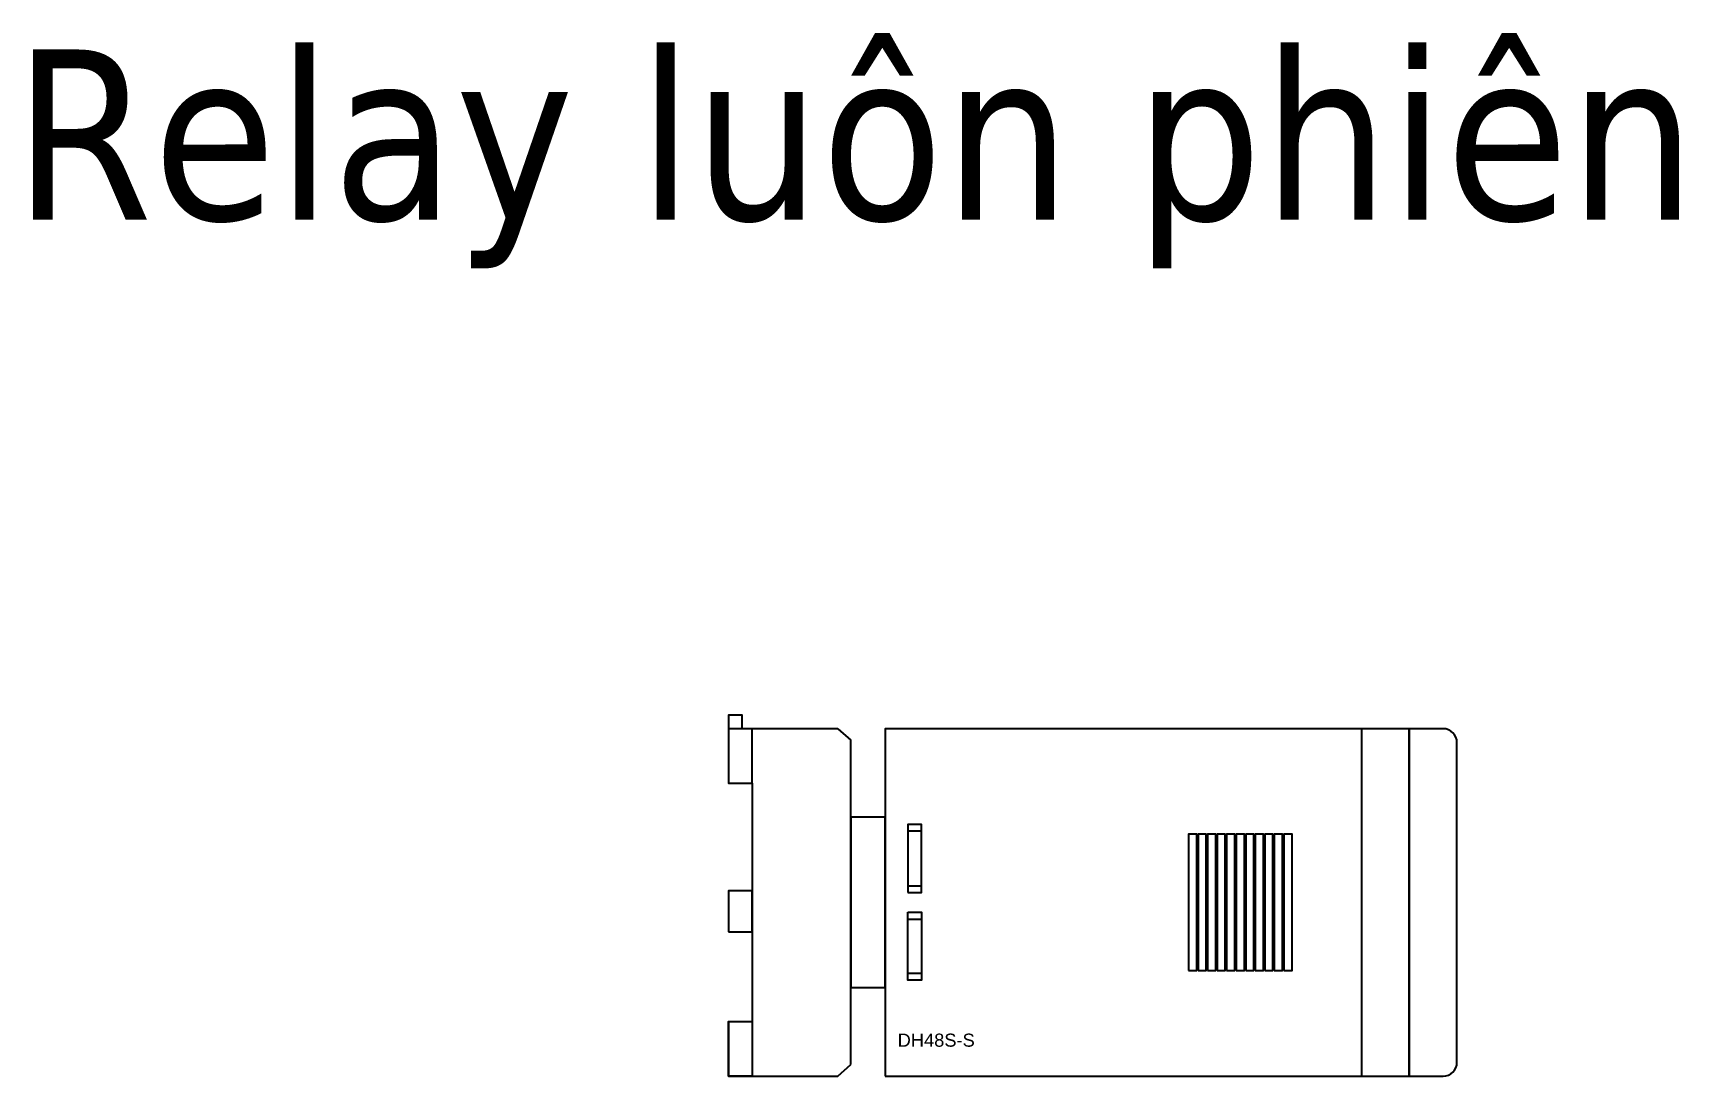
# Model space of a CAD drawing. Header units: millimetres. Extents: x 52 to 1233, y 252 to 406.
# Drawn here: x 52.5 to 294.3, y 252.4 to 405.6 of the extents above; entities that cross this region are included whole.
import ezdxf
from ezdxf.enums import TextEntityAlignment as Align

# ---------------------------------------------------------------- set-up
doc = ezdxf.new("R2010")
doc.units = ezdxf.units.MM
doc.styles.add('ARIAL', font='arial.ttf')
doc.styles.add('Tahoma (Input Text)', font='tahoma.ttf')

# ---------------------------------------------------------------- blocks, each defined once
blk = doc.blocks.new('*U476')
for p, q in [((1.99, 22.66), (-0.01, 22.66)), ((16.06, 22.66), (17.99, 20.98)), ((92.99, 22.66), (92.99, -28.34)), ((3.49, 14.66), (3.49, -20.34)), ((16.06, -28.34), (17.99, -26.66))]:
    blk.add_line(p, q)
for points in [[(1.99, 22.66), (1.99, 24.66), (-0.01, 24.66), (-0.01, 20.66)], [(-0.01, 22.66), (-0.01, 14.66)], [(-0.01, 22.66), (-0.01, 14.66), (3.49, 14.66), (3.49, 22.66), (1.99, 22.66)], [(16.06, 22.66), (1.99, 22.66)], [(17.99, -26.66), (17.99, 20.98)], [(-0.01, -1.16), (-0.01, -7.16)], [(-0.01, -20.34), (-0.01, -28.34), (16.06, -28.34)]]:
    blk.add_lwpolyline(points)
for points in [[(22.99, -28.34), (99.99, -28.34), (99.99, 22.66), (22.99, 22.66)], [(17.99, -15.34), (22.99, -15.34), (22.99, 9.66), (17.99, 9.66)], [(26.35, -1.4), (28.35, -1.4), (28.35, 8.6), (26.35, 8.6)], [(28.35, -0.4), (28.35, 7.6), (26.35, 7.6), (26.35, -0.4)], [(67.57, -12.84), (68.77, -12.84), (68.77, 7.16), (67.57, 7.16)], [(68.97, -12.84), (70.17, -12.84), (70.17, 7.16), (68.97, 7.16)], [(70.37, -12.84), (71.57, -12.84), (71.57, 7.16), (70.37, 7.16)], [(71.77, -12.84), (72.97, -12.84), (72.97, 7.16), (71.77, 7.16)], [(73.17, -12.84), (74.37, -12.84), (74.37, 7.16), (73.17, 7.16)], [(74.57, -12.84), (75.77, -12.84), (75.77, 7.16), (74.57, 7.16)], [(75.97, -12.84), (77.17, -12.84), (77.17, 7.16), (75.97, 7.16)], [(77.37, -12.84), (78.57, -12.84), (78.57, 7.16), (77.37, 7.16)], [(78.77, -12.84), (79.97, -12.84), (79.97, 7.16), (78.77, 7.16)], [(80.17, -12.84), (81.37, -12.84), (81.37, 7.16), (80.17, 7.16)], [(81.57, -12.84), (82.77, -12.84), (82.77, 7.16), (81.57, 7.16)], [(-0.01, -7.16), (3.49, -7.16), (3.49, -1.16), (-0.01, -1.16)], [(26.35, -4.28), (28.35, -4.28), (28.35, -14.28), (26.35, -14.28)], [(28.35, -5.28), (28.35, -13.28), (26.35, -13.28), (26.35, -5.28)], [(3.49, -20.34), (3.49, -28.34), (-0.01, -28.34), (-0.01, -20.34)]]:
    blk.add_lwpolyline(points, close=True)
blk.add_lwpolyline([(99.99, -28.34), (104.99, -28.34, 0.414214), (106.99, -26.34), (106.99, 20.66, 0.414214), (104.99, 22.66), (99.99, 22.66)], format="xyb", close=True)
at = {"color": 7, "insert": (30.51, -23.08), "char_height": 1.92, "width": 11.7726, "attachment_point": 5, "style": 'ARIAL'}
blk.add_mtext('DH48S-S', dxfattribs=at)

msp = doc.modelspace()

# ---------------------------------------------------------------- block references
msp.add_blockref('*U476', (154.64, 280.77))

# ---------------------------------------------------------------- texts
at = {"style": 'Tahoma (Input Text)'}
msp.add_text('Relay luôn phiên', height=25, dxfattribs=at).set_placement((49.59, 390.66), align=Align.MIDDLE_LEFT)

doc.saveas('drawing.dxf')
